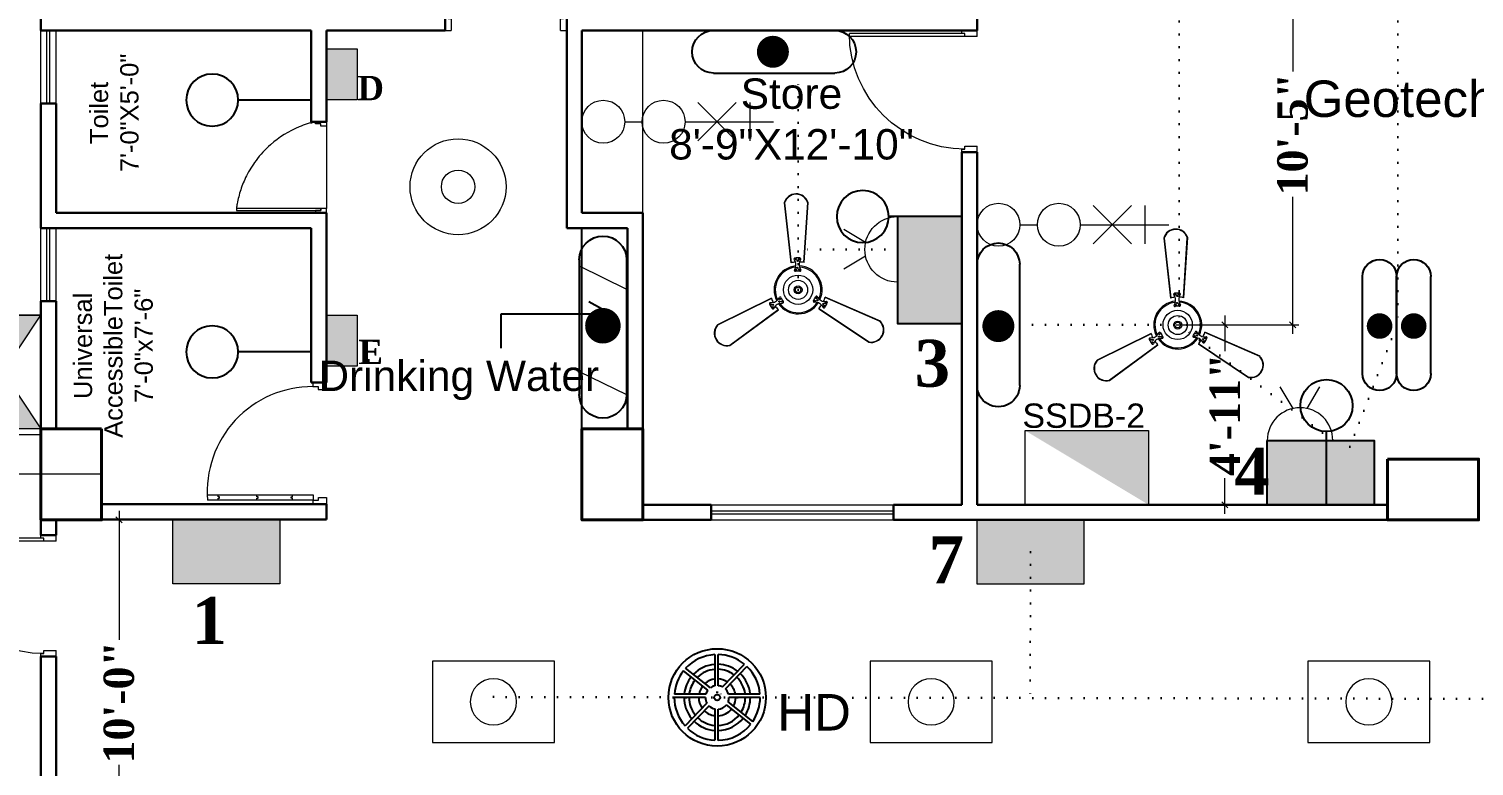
# Model space of a CAD drawing. Header units: inches. Extents: x -12 to 20935469, y -1604 to 24729220.
# Drawn here: x 20824040 to 20824515.4, y 24663303.3 to 24663545.8 of the extents above; entities that cross this region are included whole.
import ezdxf

# ---------------------------------------------------------------- set-up
doc = ezdxf.new("R2010")
doc.units = ezdxf.units.IN
doc.header["$LTSCALE"] = 0.03
doc.header["$MEASUREMENT"] = 0
doc.header["$PDMODE"] = 32
doc.header["$PDSIZE"] = 15
for name, pattern in [('ACAD_ISO02W100', [15, 12, -3]), ('ACAD_ISO08W100', [36, 24, -3, 6, -3]), ('DOT', [0.25, 0, -0.25])]:
    doc.linetypes.add(name, pattern=pattern)
for name, color, linetype, lineweight in [('0-elect.fixture-3 fan', 200, 'Continuous', 20), ('2', 7, 'Continuous', 9), ('CL BOX', 90, 'ACAD_ISO02W100', 0), ('column', 1, 'Continuous', 40), ('Dimiention', 75, 'Continuous', 18), ('Door', 7, 'Continuous', 18), ('E-CF', 4, 'Continuous', 30), ('Grid Line', 252, 'Continuous', 18), ('Hatch', 253, 'Continuous', 15), ('line', 7, 'Continuous', 9), ('Main Wall', 7, 'Continuous', 30), ('STAIR', 46, 'Continuous', 15), ('wind.', 150, 'Continuous', 20), ('Window', 162, 'Continuous', 18)]:
    doc.layers.add(name, color=color, linetype=linetype, lineweight=lineweight)
for name, color, linetype in [('DIM TEXT 2025', 7, 'Continuous'), ('H', 154, 'Continuous'), ('heat detactor', 8, 'Continuous'), ('SB TEXT', 215, 'DOT'), ('SSDB TXT', 7, 'Continuous'), ('TEXT', 7, 'Continuous'), ('w', 188, 'DOT')]:
    doc.layers.add(name, color=color, linetype=linetype)
doc.styles.add('2', font='swisscl.ttf')
doc.styles.add('RomanS', font='arial.ttf', dxfattribs={"height": 12})
doc.styles.get("Standard").update_dxf_attribs({"font": 'timesbd.ttf'})
doc.dimstyles.new('Standard 8', dxfattribs={"dimtxt": 7, "dimasz": 2, "dimexe": 2, "dimexo": 2, "dimgap": 2, "dimtad": 0, "dimdec": 0, "dimzin": 3, "dimdsep": 46, "dimlunit": 4, "dimtxsty": 'Standard', "dimblk": 'OBLIQUE', "dimcen": 3, "dimdle": 3, "dimclrd": 256, "dimclre": 256, "dimclrt": 256, "dimadec": 0, "dimazin": 0, "dimtfac": 1, "dimtdec": 0, "dimtix": 1, "dimtofl": 0, "dimtmove": 0, "dimatfit": 0, "dimldrblk": 'OBLIQUE', "dimfxl": 1, "dimtolj": 1, "dimtzin": 0, "dimlwd": -1, "dimlwe": -1, "dimarcsym": 0})

# ---------------------------------------------------------------- blocks, each defined once
blk = doc.blocks.new('$D40')
at = {"layer": 'Door'}
for p, q in [((1, 4), (1, 42)), ((2, 0), (2, 41.99)), ((1, 5), (0, 5)), ((40, 5), (38.99, 5)), ((39, 5), (39, 4)), ((2, 0), (0, 0)), ((2, 4), (1, 4)), ((39, 4), (38, 4)), ((38, 4), (38, 0)), ((40, 0), (38, 0))]:
    blk.add_line(p, q, dxfattribs=at)
blk.add_arc((1, 4), 38, 0, 90, dxfattribs=at)
blk = doc.blocks.new('sssss-flat-876')
at = {"layer": 'Door', "linetype": 'Continuous', "ltscale": 3}
blk.add_line((3666.52, 84027.2), (3666.52, 84055.74), dxfattribs=at)
at = {"layer": 'Door', "linetype": 'Continuous', "ltscale": 3, "extrusion": (-7.21527e-09, -3.35624e-18, 1), "elevation": 0}
for points in [[(3666.52, 84057.2), (3666.52, 84055.74), (3668.35, 84055.74), (3668.35, 84056.47), (3670.18, 84056.47), (3670.18, 84057.2)], [(3668.35, 84055.74), (3696.16, 84055.74), (3696.16, 84056.47), (3668.35, 84056.47)]]:
    blk.add_lwpolyline(points, close=True, dxfattribs=at)
at = {"layer": 'Door', "linetype": 'Continuous', "ltscale": 3, "flags": 128}
blk.add_lwpolyline([(3670.18, 84027.2, 0.04096), (3675.47, 84028.9, 0.082496), (3684.93, 84034.78, 0.052187), (3689.72, 84039.97, 0.043988), (3692.86, 84045.05, 0.036571), (3694.75, 84049.63, 0.034751), (3695.92, 84054.2, 0.011435), (3696.16, 84055.74)], format="xyb", dxfattribs=at)
at = {"layer": 'Door', "linetype": 'Continuous', "ltscale": 3}
blk.add_lwpolyline([(3666.52, 84027.2), (3666.52, 84028.66), (3668.35, 84028.66), (3668.35, 84027.93), (3670.18, 84027.93), (3670.18, 84027.2)], close=True, dxfattribs=at)
blk = doc.blocks.new('Door_45')
at = {"layer": 'Door'}
for p, q in [((1.5, 4.97), (1.5, 43.97)), ((3.5, 44.03), (3.5, 4.97)), ((1.5, 40.03), (2.25, 40.03)), ((2.25, 40.03), (2.25, 39.53)), ((2.25, 39.53), (2.75, 39.53)), ((2.75, 39.53), (2.75, 40.03)), ((2.75, 40.03), (3.5, 40.03)), ((1.5, 25.77), (2.25, 25.77)), ((2.25, 25.77), (2.25, 25.27)), ((2.25, 25.27), (2.75, 25.27)), ((2.75, 25.77), (3.5, 25.77)), ((2.75, 25.27), (2.75, 25.77)), ((1.5, 12.57), (2.25, 12.57)), ((2.25, 12.57), (2.25, 13.07)), ((2.25, 13.07), (2.75, 13.07)), ((2.75, 13.07), (2.75, 12.57)), ((2.75, 12.57), (3.5, 12.57)), ((0, -0.03), (0, 4.97)), ((0, 4.97), (1.5, 4.97)), ((3.5, 4.97), (1.5, 4.97)), ((1.5, 4.97), (1.5, 2.97)), ((1.5, 2.97), (2.5, 2.97)), ((2.5, 2.97), (2.5, -0.03)), ((42.5, 3), (42.5, -0.03)), ((43.5, 3), (42.5, 3)), ((45, 5), (43.5, 5)), ((43.5, 5), (43.5, 3)), ((45, -0.03), (45, 5)), ((2.5, -0.03), (0, -0.03)), ((42.5, -0.03), (45, -0.03))]:
    blk.add_line(p, q, dxfattribs=at)
blk.add_arc((4.66, 5.26), 38.84, 359.6233, 94.6685, dxfattribs=at)
blk = doc.blocks.new('E-CF')
at = {"layer": '0-elect.fixture-3 fan', "color": 230, "linetype": 'ByBlock', "lineweight": 13, "ltscale": 5}
for p, q in [((-1.45, 6.53), (-2.38, 20.87)), ((-1.35, 6.55), (-2.29, 20.85)), ((3.24, 20.73), (1.65, 6.48)), ((3.34, 20.73), (1.74, 6.45)), ((-19.63, -7.46), (-6.46, -1.71)), ((-19.57, -7.54), (-6.43, -1.8)), ((6.34, -2.1), (19.2, -8.44)), ((6.37, -2.01), (19.25, -8.36)), ((-4.99, -4.44), (-16.92, -12.4)), ((-4.93, -4.51), (-16.88, -12.49)), ((16.28, -13.26), (4.71, -4.73)), ((16.32, -13.17), (4.78, -4.66))]:
    blk.add_line(p, q, dxfattribs=at)
at = {"layer": '0-elect.fixture-3 fan', "color": 232, "linetype": 'ByBlock', "lineweight": 13, "ltscale": 5}
for p, q in [((-0.33, 6.68), (-0.62, 7.28)), ((-0.29, 7.46), (-0.15, 7.2)), ((-0.02, 6.87), (0.23, 7.01)), ((0.48, 7.43), (0.62, 7.18)), ((0.63, 6.66), (0.96, 7.25)), ((-0.35, 5.43), (-0.66, 4.81)), ((-0.35, 4.97), (-0.22, 4.72)), ((0.04, 5.2), (0.29, 5.33)), ((0.42, 4.9), (0.56, 4.65)), ((0.6, 5.41), (0.87, 4.78)), ((-6.08, -2.77), (-6.75, -2.79)), ((-6.68, -3.29), (-6.53, -3.05)), ((-5.94, -3.44), (-6.18, -3.29)), ((-4.99, -2.18), (-4.57, -1.62)), ((-4.52, -2.55), (-4.76, -2.41)), ((-4.53, -3.01), (-3.84, -2.97)), ((-4.46, -2.08), (-4.31, -1.83)), ((-4.13, -2.78), (-3.98, -2.54)), ((4.38, -3.22), (3.69, -3.14)), ((4.03, -2.81), (3.74, -2.8)), ((4.47, -2.17), (4.18, -2.17)), ((4.47, -2.63), (4.47, -2.91)), ((4.87, -2.41), (4.49, -1.83)), ((5.94, -3.05), (6.61, -3.1)), ((5.95, -3.42), (5.94, -3.7)), ((-6.31, -3.97), (-6.16, -3.73)), ((-5.62, -3.61), (-6, -4.17)), ((5.44, -3.87), (5.79, -4.45)), ((6.19, -4.13), (5.9, -4.12)), ((6.6, -3.47), (6.31, -3.46))]:
    blk.add_line(p, q, dxfattribs=at)
at = {"layer": '0-elect.fixture-3 fan', "color": 5, "lineweight": 13}
blk.add_line((0, 0), (0, 0), dxfattribs=at)
at = {"layer": '0-elect.fixture-3 fan', "color": 230, "linetype": 'ByBlock', "lineweight": 13, "ltscale": 5, "extrusion": (0, 0, -1)}
for centre, major_axis, start_param, end_param in [((0.46, 19.91), (-2.12, 2.12), 5.823867, 8.359631), ((0.46, 19.91), (-2.05, 2.05), 5.830329, 8.353169), ((0, 0), (-4.05, 4.05), 5.068563, 7.021343), ((0, 0), (-3.85, 3.85), 5.085186, 7.003917), ((0, 0), (4.72, 4.72), -1.003222, -0.833722), ((0, 0), (-4.05, 4.05), 0.879773, 2.832553), ((0, 0), (-3.85, 3.85), 0.896396, 2.815126), ((0, 0), (4.72, 4.72), -0.690743, -0.521244), ((0, 0), (-4.72, 4.72), 5.068843, 5.238343), ((0, 0), (4.05, 4.05), 1.403372, 3.356151), ((0, 0), (-3.85, 3.85), 2.990791, 4.909522), ((0, 0), (-4.72, 4.72), 2.66197, 2.831469), ((0, 0), (4.72, 4.72), 3.185569, 3.355068), ((0, 0), (4.72, 4.72), 1.403652, 1.573151), ((-17.47, -9.55), (-2.12, 2.12), 3.729471, 6.265236), ((-17.47, -9.55), (-2.05, 2.05), 3.735934, 6.258773), ((17, -10.35), (-2.12, 2.12), 1.635076, 4.170841), ((17, -10.35), (2.05, 2.05), 0.070743, 2.593582)]:
    blk.add_ellipse(centre, major_axis=major_axis, ratio=1, start_param=start_param, end_param=end_param, dxfattribs=at)
at = {"layer": '0-elect.fixture-3 fan', "color": 232, "linetype": 'ByBlock', "lineweight": 13, "ltscale": 5, "extrusion": (0, 0, -1)}
for centre, major_axis, start_param, end_param in [((-0.41, 7.39), (-0.169, 0.169), 5.038692, 7.013305), ((0, 0), (5.4, 5.4), -0.840677, -0.683789), ((-0.22, 7.33), (0.101, 0.101), 3.926991, 10.210176), ((0.11, 6.94), (0.101, 0.101), 3.926991, 10.210176), ((0.55, 7.31), (0.101, 0.101), 3.926991, 10.210176), ((0.75, 7.36), (-0.169, 0.169), 0.887007, 2.86162), ((-0.44, 4.71), (0.169, 0.169), 2.26283, 4.381754), ((-0.28, 4.84), (0.101, 0.101), 3.926991, 10.210176), ((0, 0), (3.17, 3.17), -0.878763, -0.645703), ((-2.18, 6.1), (-1.37, 1.37), 2.052913, 2.705807), ((0.17, 5.27), (0.101, 0.101), 3.926991, 10.210176), ((0.49, 4.78), (0.101, 0.101), 3.926991, 10.210176), ((2.58, 5.99), (1.46, 1.46), 3.643048, 4.257264), ((0.66, 4.68), (0.169, 0.169), 0.376965, 2.49589), ((-6.75, -3.02), (0.169, 0.169), 3.505001, 5.479614), ((0, 0), (-5.4, 5.4), 4.91891, 5.075797), ((-6.6, -3.17), (0.101, 0.101), 3.926991, 10.210176), ((-6.06, -3.36), (0.101, 0.101), 3.926991, 10.210176), ((-6.47, -0.75), (1.46, 1.46), 1.548653, 2.162869), ((-4.19, -4.93), (-1.37, 1.37), 6.241703, 6.894597), ((-4.64, -2.48), (-0.101, 0.101), 5.497787, 11.780972), ((-4.38, -1.76), (-0.169, 0.169), 6.136552, 8.255476), ((-4.38, -1.96), (-0.101, 0.101), 5.497787, 11.780972), ((-4.05, -2.66), (0.101, 0.101), 3.926991, 10.210176), ((0, 0), (-3.17, 3.17), 4.880824, 5.113884), ((-3.86, -2.73), (0.169, 0.169), 0.168435, 2.287359), ((3.72, -2.9), (0.169, 0.169), 2.471361, 4.590285), ((0, 0), (-3.17, 3.17), 2.786429, 3.019489), ((3.89, -2.81), (0.101, 0.101), 3.926991, 10.210176), ((4.29, -1.97), (-0.169, 0.169), 5.928021, 8.046946), ((4.33, -2.17), (0.101, 0.101), 3.926991, 10.210176), ((4.47, -2.77), (0.101, 0.101), 3.926991, 10.210176), ((3.89, -5.22), (-1.46, 1.46), 1.025054, 1.63927), ((6.36, -1.16), (1.37, 1.37), 2.576511, 3.229406), ((5.95, -3.56), (-0.101, 0.101), 5.497787, 11.780972), ((0, 0), (-5.4, 5.4), 2.824515, 2.981402), ((6.45, -3.47), (-0.101, 0.101), 5.497787, 11.780972), ((6.6, -3.33), (-0.169, 0.169), 0.849902, 2.824515), ((-6.19, -4.04), (0.169, 0.169), 1.373501, 3.348114), ((-6.24, -3.85), (0.101, 0.101), 3.926991, 10.210176), ((6, -4.32), (-0.169, 0.169), 2.981402, 4.956015), ((6.05, -4.13), (0.101, 0.101), 3.926991, 10.210176)]:
    blk.add_ellipse(centre, major_axis=major_axis, ratio=1, start_param=start_param, end_param=end_param, dxfattribs=at)
at = {"layer": '0-elect.fixture-3 fan', "linetype": 'ByBlock', "lineweight": 13, "ltscale": 5, "extrusion": (0, 0, -1)}
blk.add_ellipse((0.01, 0.03), major_axis=(-2.47, 2.47), ratio=1, start_param=5.497787, end_param=11.780972, dxfattribs=at)
at = {"layer": '0-elect.fixture-3 fan', "color": 200, "linetype": 'ByBlock', "lineweight": 13, "ltscale": 5, "extrusion": (0, 0, -1)}
blk.add_ellipse((0, 0), major_axis=(-1.61, 1.61), ratio=1, start_param=5.497787, end_param=11.780972, dxfattribs=at)
at = {"layer": '0-elect.fixture-3 fan', "color": 190, "linetype": 'ByBlock', "lineweight": 13, "ltscale": 5, "extrusion": (0, 0, -1)}
for major_axis, start_param, end_param in [((0.666, 0.666), 3.926991, 10.210176), ((-0.461, 0.461), 5.497787, 11.780972)]:
    blk.add_ellipse((0, 0), major_axis=major_axis, ratio=1, start_param=start_param, end_param=end_param, dxfattribs=at)
blk = doc.blocks.new('_Oblique')
at = {"color": 0, "linetype": 'ByBlock', "lineweight": -2}
blk.add_line((-0.5, -0.5), (0.5, 0.5), dxfattribs=at)
blk = doc.blocks.new('*D78')
at = {"layer": 'Defpoints', "color": 0, "transparency": 16777216}
for p in [(20824417.87, 24663573.87), (20824417.38, 24663448.49), (20824455.69, 24663448.49)]:
    blk.add_point(p, dxfattribs=at)
at = {"layer": 'DIM TEXT 2025', "lineweight": 0, "transparency": 16777216}
for p, q in [((20824417.87, 24663573.87), (20824457.69, 24663573.87)), ((20824455.69, 24663576.87), (20824455.69, 24663531.76)), ((20824455.69, 24663445.49), (20824455.69, 24663490.6)), ((20824417.38, 24663448.49), (20824457.69, 24663448.49))]:
    blk.add_line(p, q, dxfattribs=at)
at = {"layer": 'DIM TEXT 2025', "lineweight": 0, "transparency": 16777216, "xscale": 2, "yscale": 2, "zscale": 2}
for p, rotation in [((20824455.69, 24663573.87), 90), ((20824455.69, 24663448.49), 270)]:
    blk.add_blockref('_Oblique', p, dxfattribs=dict(at, rotation=rotation))
at = {"layer": 'DIM TEXT 2025', "lineweight": 0, "transparency": 16777216, "insert": (20824455.69, 24663511.18), "char_height": 10, "attachment_point": 5, "rotation": 90}
blk.add_mtext('\\A1;10\'-5"', dxfattribs=at)
blk = doc.blocks.new('FDDF')
at = {"layer": 'line', "color": 6, "linetype": 'Continuous', "lineweight": 25, "ltscale": 50}
for p, q in [((7351582.6, 3307777.3), (7351582.6, 3307351.8)), ((7351732.3, 3307777.3), (7351732.3, 3307351.8))]:
    blk.add_line(p, q, dxfattribs=at)
at = {"layer": 'line', "color": 6, "linetype": 'Continuous', "lineweight": 40, "ltscale": 50, "const_width": 56.1}
blk.add_lwpolyline([(7351657.4, 3307596.9, 1), (7351657.4, 3307540.8, 1)], format="xyb", close=True, dxfattribs=at)
at = {"layer": 'line', "color": 6, "linetype": 'Continuous', "lineweight": 25, "ltscale": 50}
for centre, start, end in [((7351657.4, 3307777.3), 0, 180), ((7351657.4, 3307351.8), 180, 0)]:
    blk.add_arc(centre, 74.8, start, end, dxfattribs=at)
blk = doc.blocks.new('GGGGTG')
at = {"layer": 'line', "color": 5, "lineweight": -3, "xscale": -0.05365266185709679, "yscale": 0.05365266185709679, "zscale": 0.05365266185709679, "rotation": 270}
for p in [(11622999.06, 1222003.23), (11622999.06, 1221995.2)]:
    blk.add_blockref('FDDF', p, dxfattribs=at)
blk = doc.blocks.new('bulb')
at = {"layer": 'line', "color": 4, "lineweight": 25, "ltscale": 50}
for p, q in [((20823168.7, 24658803.9), (20823168.7, 24658777.61)), ((20823168.7, 24658790.76), (20823209.88, 24658790.76))]:
    blk.add_line(p, q, dxfattribs=at)
blk.add_circle((20823224.56, 24658790.76), 14.68, dxfattribs=at)
blk = doc.blocks.new('*D90')
at = {"layer": 'Defpoints', "color": 0, "transparency": 16777216}
for p in [(20824048.9, 24663384.29), (20824048.9, 24663264.29), (20824069.61, 24663264.29)]:
    blk.add_point(p, dxfattribs=at)
at = {"layer": 'DIM TEXT 2025', "lineweight": 0, "transparency": 16777216}
for p, q in [((20824048.9, 24663384.29), (20824071.61, 24663384.29)), ((20824069.61, 24663387.29), (20824069.61, 24663344.86)), ((20824069.61, 24663261.29), (20824069.61, 24663303.71)), ((20824048.9, 24663264.29), (20824071.61, 24663264.29))]:
    blk.add_line(p, q, dxfattribs=at)
at = {"layer": 'DIM TEXT 2025', "lineweight": 0, "transparency": 16777216, "xscale": 2, "yscale": 2, "zscale": 2}
for p, rotation in [((20824069.61, 24663384.29), 90), ((20824069.61, 24663264.29), 270)]:
    blk.add_blockref('_Oblique', p, dxfattribs=dict(at, rotation=rotation))
at = {"layer": 'DIM TEXT 2025', "lineweight": 0, "transparency": 16777216, "insert": (20824069.61, 24663324.29), "char_height": 10, "attachment_point": 5, "rotation": 90}
blk.add_mtext('\\A1;10\'-0"', dxfattribs=at)
blk = doc.blocks.new('JJUJUJUKI')
at = {"layer": 'line', "color": 6, "ltscale": 50}
for p, q in [((7363094.9, 3291793.9), (7362945.3, 3291866.9)), ((7363094.9, 3291460.9), (7362945.3, 3291533.9))]:
    blk.add_line(p, q, dxfattribs=at)
at = {"layer": 'line', "color": 5, "xscale": -1, "rotation": 180}
blk.add_blockref('FDDF', (11362.6, 6599218.7), dxfattribs=at)
blk = doc.blocks.new('RTRT')
at = {"layer": 'line', "color": 5}
blk.add_blockref('JJUJUJUKI', (0, 0), dxfattribs=at)
blk = doc.blocks.new('*D93')
at = {"layer": 'Defpoints', "color": 0, "transparency": 16777216}
for p in [(20824417.38, 24663448.49), (20824417.28, 24663389.28), (20824433.4, 24663389.28)]:
    blk.add_point(p, dxfattribs=at)
at = {"layer": 'DIM TEXT 2025', "lineweight": 0, "transparency": 16777216}
for p, q in [((20824433.4, 24663451.49), (20824433.4, 24663439.76)), ((20824417.38, 24663448.49), (20824435.4, 24663448.49)), ((20824433.4, 24663386.28), (20824433.4, 24663398)), ((20824417.28, 24663389.28), (20824435.4, 24663389.28))]:
    blk.add_line(p, q, dxfattribs=at)
at = {"layer": 'DIM TEXT 2025', "lineweight": 0, "transparency": 16777216, "xscale": 2, "yscale": 2, "zscale": 2}
for p, rotation in [((20824433.4, 24663448.49), 90), ((20824433.4, 24663389.28), 270)]:
    blk.add_blockref('_Oblique', p, dxfattribs=dict(at, rotation=rotation))
at = {"layer": 'DIM TEXT 2025', "lineweight": 0, "transparency": 16777216, "insert": (20824433.4, 24663418.88), "char_height": 10, "attachment_point": 5, "rotation": 90}
blk.add_mtext('\\A1;4\'-11"', dxfattribs=at)
blk = doc.blocks.new('fgftrfteter')
at = {"layer": 'Dimiention', "color": 4, "ltscale": 50}
for p, q in [((4580894.6, 2288122.5), (4580807.5, 2288269.4)), ((4580988.8, 2288122.5), (4581075.8, 2288269.4)), ((4580719.7, 2287905.6), (4581163.6, 2287905.6))]:
    blk.add_line(p, q, dxfattribs=at)
blk.add_arc((4580941.7, 2287905.6), 221.9, 0, 180, dxfattribs=at)
blk = doc.blocks.new('2PIN')
at = {"layer": 'H', "true_color": 0x000000, "transparency": 33554567}
h = blk.add_hatch(color=18, dxfattribs=at)
h.dxf.hatch_style = 1
h.paths.add_polyline_path([(20823026.99, 24658981.16), (20822972.29, 24658981.16), (20822972.29, 24658948.3), (20823026.99, 24658948.3)])
blk.add_lwpolyline([(20822972.29, 24658981.16), (20823026.99, 24658981.16), (20823026.99, 24658948.3), (20822972.29, 24658948.3)], close=True)
at = {"layer": '2', "color": 6, "lineweight": 25, "transparency": 33554648, "xscale": 0.07559514081214198, "yscale": 0.07559514081214198, "zscale": 0.07559514081214198}
blk.add_blockref('fgftrfteter', (20476692.14, 24486026.62), dxfattribs=at)
blk = doc.blocks.new('JUJUJUKIII')
at = {"layer": 'H', "ltscale": 50, "true_color": 0x999999, "transparency": 33554556}
h = blk.add_hatch(color=253, dxfattribs=at)
h.dxf.hatch_style = 1
h.paths.add_polyline_path([(7363219.9, 3291034.2), (7363425.7, 3291034.2), (7363425.7, 3291376.7), (7363219.9, 3291376.7)])
at = {"layer": 'Dimiention', "color": 4, "ltscale": 50}
blk.add_lwpolyline([(7363219.9, 3291034.2), (7363425.7, 3291034.2), (7363425.7, 3291376.7), (7363219.9, 3291376.7)], close=True, dxfattribs=at)
blk = doc.blocks.new('GRID')
at = {"layer": 'Grid Line', "color": 252, "linetype": 'ACAD_ISO08W100', "lineweight": 9, "ltscale": 80, "true_color": 0x939598}
blk.add_line((20820154.14, 24639011.47), (20819943.28, 24639011.47), dxfattribs=at)
blk = doc.blocks.new('U7TYT')
at = {"layer": 'Dimiention', "ltscale": 50, "transparency": 33554590}
h = blk.add_hatch(color=253, dxfattribs=at)
h.dxf.hatch_style = 1
h.paths.add_polyline_path([(7347319.5, 3290479.6), (7346977, 3290273.9), (7347319.5, 3290273.9)])
at = {"layer": 'Dimiention', "color": 4, "ltscale": 50}
blk.add_lwpolyline([(7347319.5, 3290273.9), (7347319.5, 3290479.6), (7346977, 3290479.6), (7346977, 3290273.9)], close=True, dxfattribs=at)
blk = doc.blocks.new('gy')
at = {"layer": 'Dimiention', "color": 18, "ltscale": 50, "true_color": 0x000000}
for p, q in [((3543686.26, 5183217.13), (3543686.26, 5183211.14)), ((3543688.4, 5183217.13), (3543694.39, 5183211.14)), ((3543694.39, 5183217.13), (3543688.4, 5183211.14)), ((3543696.38, 5183214.14), (3543682.58, 5183214.14)), ((3543705.77, 5183214.14), (3543703.06, 5183214.14))]:
    blk.add_line(p, q, dxfattribs=at)
for centre in [(3543699.72, 5183214.14), (3543709.11, 5183214.14)]:
    blk.add_circle(centre, 3.34, dxfattribs=at)
blk = doc.blocks.new('GGGFGFG')
at = {"layer": 'line', "color": 4, "ltscale": 50}
for p, q in [((7356688.2, 3293208.1), (7357003, 3293208.1)), ((7356688.2, 3292998.4), (7356688.2, 3293208.1)), ((7357003, 3293208.1), (7357003, 3292998.4)), ((7357003, 3292998.4), (7356688.2, 3292998.4))]:
    blk.add_line(p, q, dxfattribs=at)
blk.add_circle((7356845.6, 3293103.2), 59.6, dxfattribs=at)
blk = doc.blocks.new('GYTT')
at = {"layer": 'line', "color": 4, "ltscale": 50}
for radius in [19.73, 6.87]:
    blk.add_circle((20859470.76, -1441350.36), radius, dxfattribs=at)
blk = doc.blocks.new('heat detaCTOR')
for p, q in [((20826806.99, 24664335.71), (20826806.99, 24664325.41)), ((20826808.1, 24664325.48), (20826808.1, 24664335.73)), ((20826804.72, 24664323.99), (20826796.69, 24664330.35)), ((20826805.53, 24664324.77), (20826797.4, 24664331.19)), ((20826809.56, 24664325.06), (20826816.75, 24664332.51)), ((20826810.46, 24664324.4), (20826817.58, 24664331.78)), ((20826803.91, 24664321.62), (20826793.66, 24664321.62)), ((20826804.07, 24664322.73), (20826793.7, 24664322.73)), ((20826821.85, 24664322.73), (20826811.48, 24664322.73)), ((20826821.9, 24664321.62), (20826811.65, 24664321.62)), ((20826804.41, 24664319.72), (20826797.2, 24664312.27)), ((20826805.09, 24664318.84), (20826797.97, 24664311.46)), ((20826806.99, 24664317.83), (20826806.99, 24664307.52)), ((20826808.1, 24664307.5), (20826808.1, 24664317.77)), ((20826818.83, 24664312.83), (20826810.79, 24664319.19)), ((20826819.48, 24664313.72), (20826811.36, 24664320.16))]:
    blk.add_line(p, q)
at = {"layer": 'heat detactor'}
for radius in [16.02, 0.961]:
    blk.add_circle((20826807.78, 24664321.62), radius, dxfattribs=at)
at = {"layer": 'heat detactor', "ltscale": 50}
for radius, start, end in [(14.12, 93.1805, 137.2895), (14.12, 50.5228, 88.685), (14.12, 141.7875, 175.4795), (9.26, 95.4082, 134.2403), (9.26, 53.6686, 87.7533), (14.12, 4.5205, 46.0244), (9.26, 141.9072, 172.3309), (6.08, 142.0004, 169.5114), (6.08, 97.3867, 131.5175), (3.87, 101.6639, 125.5893), (6.08, 56.4828, 86.9346), (3.87, 62.6166, 85.1763), (6.08, 10.4886, 45.9945), (9.26, 7.6691, 45.9996), (14.12, 179.9779, 221.5042), (9.26, 180, 218.3584), (6.08, 180, 215.5442), (3.87, 180, 209.4431), (3.87, 142.2004, 163.3657), (1.65, 78.6551, 101.3184), (1.65, 42.0404, 45.9436), (3.87, 16.6343, 45.9836), (3.87, 337.7128, 0), (6.08, 331.7846, 0), (9.26, 329.0619, 0), (14.12, 326.0126, 0.0221), (6.08, 226.0325, 262.6133), (3.87, 226.0434, 258.3361), (3.87, 274.8237, 321.1017), (6.08, 273.0654, 321.3017), (9.26, 272.2467, 321.395), (14.12, 226.0026, 266.8195), (9.26, 226.0274, 264.5918), (14.12, 271.315, 321.5146)]:
    blk.add_arc((20826807.78, 24664321.62), radius, start, end, dxfattribs=at)
at = {"layer": 'heat detactor'}
for start, end in [(94.5899, 135.3638), (52.5077, 88.0926), (141.8685, 173.4939), (6.5061, 46.0017), (180, 219.5193), (327.9383, 0), (226.0253, 265.4101), (271.9074, 321.4336)]:
    blk.add_arc((20826807.78, 24664321.62), 10.91, start, end, dxfattribs=at)
at = {"insert": (20826827.55, 24664322.73), "char_height": 12, "attachment_point": 1, "style": 'RomanS'}
blk.add_mtext_dynamic_manual_height_columns('HD', width=23.193, gutter_width=60, heights=[0], dxfattribs=at)
blk = doc.blocks.new('fgfgrg')
at = {"layer": 'line', "ltscale": 50}
h = blk.add_hatch(color=4, dxfattribs=at)
h.dxf.hatch_style = 1
h.paths.add_polyline_path([(-2980805.7, 7034385), (-2980805.7, 7034089), (-2980583.5, 7034237)])
h.paths.add_polyline_path([(-2980361.3, 7034385), (-2980583.5, 7034237), (-2980361.3, 7034089)])
at = {"layer": 'line', "color": 4, "ltscale": 50}
for p, q in [((-2980805.7, 7034089), (-2980805.7, 7034385)), ((-2980805.7, 7034385), (-2980361.3, 7034385)), ((-2980805.7, 7034385), (-2980361.3, 7034089)), ((-2980361.3, 7034385), (-2980805.7, 7034089)), ((-2980361.3, 7034385), (-2980361.3, 7034089)), ((-2980361.3, 7034089), (-2980805.7, 7034089))]:
    blk.add_line(p, q, dxfattribs=at)
blk = doc.blocks.new('FGRFTGFRF')
at = {"layer": 'Window', "color": 0, "ltscale": 50}
for p, q in [((4973787.5, 4856414.8), (4973787.5, 4856230.9)), ((4973845, 4856453.1), (4973845, 4856186.8)), ((4973676.3, 4856359.2), (4973676.3, 4856311.3)), ((4973724.2, 4856380.3), (4973724.2, 4856276.8)), ((4974926.3, 4856317.2), (4973845.7, 4856317.2))]:
    blk.add_line(p, q, dxfattribs=at)

msp = doc.modelspace()

# ---------------------------------------------------------------- linework, layer by layer
for p, q in [((20824221.87, 24663414.26), (20824221.87, 24663480.3)), ((20824231.47, 24663451.99), (20824224.17, 24663456.03)), ((20824231.47, 24663451.99), (20824195.24, 24663451.99)), ((20824195.24, 24663451.99), (20824195.24, 24663440.75)), ((20824231.47, 24663451.99), (20824224.17, 24663447.96)), ((20824132.87, 24663389.46), (20824137.87, 24663389.46))]:
    msp.add_line(p, q)
at = {"layer": 'column', "lineweight": 40, "ltscale": 20}
for points in [[(20824063.9, 24663414.29), (20824043.9, 24663414.29), (20824043.9, 24663384.29), (20824063.9, 24663384.29)], [(20824241.87, 24663414.26), (20824221.87, 24663414.26), (20824221.87, 24663384.29), (20824241.87, 24663384.29)], [(20824486.88, 24663404.28), (20824486.88, 24663384.28), (20824516.86, 24663384.28), (20824516.86, 24663404.28)]]:
    msp.add_lwpolyline(points, close=True, dxfattribs=at)
at = {"layer": 'Hatch', "lineweight": 5}
msp.add_line((20824241.87, 24663485.3), (20824241.87, 24663545.3), dxfattribs=at)
at = {"layer": 'Main Wall', "lineweight": 30}
for p, q in [((20824043.9, 24663545.3), (20824043.9, 24663550.3)), ((20824176.87, 24663545.3), (20824176.87, 24663550.3)), ((20824216.87, 24663480.3), (20824216.87, 24663550.3)), ((20824351.87, 24663545.3), (20824351.87, 24663550.3)), ((20824132.87, 24663545.3), (20824043.9, 24663545.3)), ((20824132.87, 24663515.3), (20824132.87, 24663545.3)), ((20824137.87, 24663515.3), (20824137.87, 24663545.3)), ((20824176.87, 24663545.3), (20824137.87, 24663545.3)), ((20824351.87, 24663545.3), (20824221.87, 24663545.3)), ((20824221.87, 24663485.3), (20824221.87, 24663545.3)), ((20824048.9, 24663521.3), (20824043.9, 24663521.3)), ((20824043.9, 24663480.3), (20824043.9, 24663521.3)), ((20824048.9, 24663521.3), (20824048.9, 24663485.3)), ((20824137.87, 24663515.3), (20824132.87, 24663515.3)), ((20824346.87, 24663389.28), (20824346.87, 24663505.3)), ((20824351.87, 24663505.3), (20824346.87, 24663505.3)), ((20824351.87, 24663389.28), (20824351.87, 24663505.3)), ((20824137.87, 24663485.3), (20824048.9, 24663485.3)), ((20824137.87, 24663429.46), (20824137.87, 24663485.3)), ((20824221.87, 24663485.3), (20824241.87, 24663485.3)), ((20824241.87, 24663414.28), (20824241.87, 24663485.3)), ((20824132.87, 24663480.3), (20824043.9, 24663480.3)), ((20824132.87, 24663429.46), (20824132.87, 24663480.3)), ((20824216.87, 24663480.3), (20824236.87, 24663480.3)), ((20824236.87, 24663414.28), (20824236.87, 24663480.3)), ((20824043.9, 24663414.28), (20824043.9, 24663456.3)), ((20824048.9, 24663456.3), (20824043.9, 24663456.3)), ((20824048.9, 24663456.3), (20824048.9, 24663414.28)), ((20824137.87, 24663429.46), (20824132.87, 24663429.46)), ((20824137.87, 24663389.46), (20824063.9, 24663389.46)), ((20824137.87, 24663389.46), (20824137.87, 24663384.44)), ((20824324.37, 24663389.28), (20824346.87, 24663389.28)), ((20824324.37, 24663384.28), (20824324.37, 24663389.28)), ((20824351.87, 24663389.28), (20824486.88, 24663389.28)), ((20824137.87, 24663384.44), (20824063.9, 24663384.44)), ((20824324.37, 24663384.28), (20824486.88, 24663384.28)), ((20824043.9, 24663264.29), (20824043.9, 24663339.29)), ((20824043.9, 24663339.29), (20824048.9, 24663339.29)), ((20824048.9, 24663264.29), (20824048.9, 24663339.29))]:
    msp.add_line(p, q, dxfattribs=at)
for points in [[(20824264.37, 24663389.28), (20824241.87, 24663389.28), (20824241.87, 24663384.28), (20824264.37, 24663384.28)], [(20824048.9, 24663379.29), (20824043.9, 24663379.29), (20824043.9, 24663384.29), (20824048.9, 24663384.29)]]:
    msp.add_lwpolyline(points, close=True, dxfattribs=at)
at = {"layer": 'STAIR', "color": 253, "lineweight": 5}
for p, q in [((20824043.9, 24663414.27), (20823959.9, 24663414.27)), ((20824043.9, 24663412.27), (20823961.9, 24663412.27))]:
    msp.add_line(p, q, dxfattribs=at)
at = {"layer": 'w', "linetype": 'DOT', "lineweight": 30, "ltscale": 550, "transparency": 33554661}
for p, q in [((20824418.32, 24663573.61), (20824418.32, 24663448.44)), ((20824490.32, 24663573.61), (20824490.32, 24663448.44)), ((20824292.99, 24663459.97), (20824292.99, 24663531.28)), ((20824325.74, 24663473.29), (20824292.99, 24663473.29)), ((20824365.89, 24663448.44), (20824427.54, 24663448.41)), ((20824468.9, 24663410.41), (20824418.32, 24663448.42)), ((20824474.47, 24663408.32), (20824489.89, 24663448.07)), ((20824369.44, 24663373.72), (20824369.35, 24663325.69)), ((20824192.75, 24663326.02), (20825039.84, 24663324.42))]:
    msp.add_line(p, q, dxfattribs=at)
at = {"layer": 'wind.', "lineweight": 5}
for p, q in [((20824043.9, 24663521.3), (20824043.9, 24663545.3)), ((20824045.9, 24663521.3), (20824045.9, 24663545.3)), ((20824046.9, 24663521.3), (20824046.9, 24663545.3)), ((20824048.9, 24663521.3), (20824048.9, 24663545.3)), ((20824043.9, 24663456.3), (20824043.9, 24663480.3)), ((20824045.9, 24663456.3), (20824045.9, 24663480.3)), ((20824046.9, 24663456.3), (20824046.9, 24663480.3)), ((20824048.9, 24663456.3), (20824048.9, 24663480.3)), ((20824264.37, 24663389.28), (20824324.37, 24663389.28)), ((20824264.37, 24663387.28), (20824324.37, 24663387.28)), ((20824264.37, 24663386.28), (20824324.37, 24663386.28)), ((20824264.37, 24663384.28), (20824324.37, 24663384.28))]:
    msp.add_line(p, q, dxfattribs=at)

# ---------------------------------------------------------------- block references
msp.add_blockref('GRID', (3909.62, 24387.82))
for name, p, xscale, yscale, zscale in [('bulb', (32980177.37, 10268337.79), -0.5837749611745884, 0.5837749611745884, 0.5837749611745884), ('bulb', (32980391.37, 10268299.46), -0.5837749611745884, 0.5837749611745884, 0.5837749611745884), ('bulb', (32980177.37, 10268254.93), -0.5837749611745884, 0.5837749611745884, 0.5837749611745884), ('2PIN', (7435926.07, 8808455.18), 0.6429687876420657, 0.6429687876420657, 0.6429687876420657)]:
    msp.add_blockref(name, p, dxfattribs=dict(xscale=xscale, yscale=yscale, zscale=zscale))
for name, p, xscale, yscale, zscale, rotation in [('2PIN', (36679280.96, 38052005.33), -0.6429687876420657, 0.6429687876420657, 0.6429687876420657, 90), ('fgfgrg', (21415644.75, 24914114.44), 0.08410482863672886, 0.08410482863672886, 0.08410482863672886, 89.99999999999997), ('bulb', (35201839.11, 12486282.79), 0.5837749611745884, 0.5837749611745884, 0.5837749611745884, 89.9161170599082)]:
    msp.add_blockref(name, p, dxfattribs=dict(xscale=xscale, yscale=yscale, zscale=zscale, rotation=rotation))
at = {"layer": 'CL BOX', "color": 5, "transparency": 33554457, "xscale": -0.127552882082143, "yscale": 0.127552882082143, "zscale": 0.127552882082143, "rotation": 359.9998993550784}
for p in [(21762578.88, 24243277.97), (21762722.88, 24243277.97), (21762866.88, 24243277.97)]:
    msp.add_blockref('GGGFGFG', p, dxfattribs=at)
at = {"layer": 'Dimiention', "xscale": 2.112111447955701, "yscale": 2.112111447955701, "zscale": 2.112111447955701, "rotation": 180}
for p in [(28308937.5, 35611041.22), (28309067.5, 35611007.34)]:
    msp.add_blockref('gy', p, dxfattribs=at)
at = {"layer": 'Door', "xscale": -1}
msp.add_blockref('$D40', (20824216.87, 24663545.3), dxfattribs=at)
at = {"layer": 'Door', "xscale": -1, "rotation": 90}
for p in [(20824351.87, 24663545.3), (20824048.9, 24663379.29)]:
    msp.add_blockref('$D40', p, dxfattribs=at)
at = {"layer": 'Door', "ltscale": 20, "rotation": 180}
msp.add_blockref('sssss-flat-876', (20827804.39, 24747542.5), dxfattribs=at)
at = {"layer": 'Door', "color": 250, "ltscale": 20, "xscale": 0.8888888888759539, "yscale": 0.8888888888759539, "zscale": 0.8888888888759539, "rotation": 90.00000000000001}
msp.add_blockref('Door_45', (20824137.84, 24663389.46), dxfattribs=at)
at = {"layer": 'E-CF', "xscale": -1.378879578969062, "yscale": 1.378879578969062, "zscale": 1.378879578969062}
msp.add_blockref('E-CF', (20824417.87, 24663448.39), dxfattribs=at)
at = {"layer": 'heat detactor'}
msp.add_blockref('heat detaCTOR', (-2541.4, -995.74), dxfattribs=at)
at = {"layer": 'line', "color": 5}
for name, p, xscale, yscale, zscale, rotation in [('FDDF', (21134192.88, 25352364.09), -0.09369666655797602, 0.09369666655797602, 0.09369666655797602, 89.99999998962406), ('JUJUJUKIII', (21185441.29, 24502040.32), -0.04906729999451974, 0.04906729999451974, 0.04906729999451974, 359.9999999827058), ('RTRT', (21591247.38, 25006345.05), 0.1041717382837106, 0.1041717382837106, 0.1041717382837106, 180), ('FDDF', (20135533.08, 24973356.22), -0.09369666655797602, 0.09369666655797602, 0.09369666655797602, 179.9999999896241), ('JUJUJUKIII', (21185441.29, 24501952.67), -0.04906729999451974, 0.04906729999451974, 0.04906729999451974, 359.9999999827058), ('U7TYT', (19953480.46, 25053453.43), -0.1185378862922786, 0.1185378862922786, 0.1185378862922786, 179.9988390966592), ('JUJUJUKIII', (20486153.85, 23907285.33), -0.1026830631760966, 0.1026830631760966, 0.1026830631760966, 270), ('JUJUJUKIII', (20486418.38, 23907285.18), -0.1026830631760966, 0.1026830631760966, 0.1026830631760966, 270)]:
    msp.add_blockref(name, p, dxfattribs=dict(at, xscale=xscale, yscale=yscale, zscale=zscale, rotation=rotation))
at = {"layer": 'line', "color": 5, "xscale": 0.8000000007450581, "yscale": 0.8000000007450581, "zscale": 0.8000000007450581}
msp.add_blockref('GYTT', (4136604.51, 25816574.17), dxfattribs=at)
at = {"layer": 'line', "color": 0, "lineweight": 25, "xscale": 0.06105363728383167, "yscale": 0.06105363728383167, "zscale": 0.06105363728383167}
msp.add_blockref('FGRFTGFRF', (20520306.55, 24366955.83), dxfattribs=at)
at = {"layer": 'TEXT', "color": 30, "lineweight": 5, "ltscale": 20, "xscale": -1.378879578969062, "yscale": 1.378879578969062, "zscale": 1.378879578969062}
msp.add_blockref('E-CF', (20824292.99, 24663459.97), dxfattribs=at)
at = {"layer": 'w', "linetype": 'DOT', "lineweight": 30, "ltscale": 550, "transparency": 33554661, "xscale": 1.398727522837716, "yscale": 1.398727522837716, "zscale": 1.398727522837716, "rotation": 270}
msp.add_blockref('GGGGTG', (18563537.48, 41169074.76), dxfattribs=at)

# ---------------------------------------------------------------- texts
at = {"layer": 'SB TEXT', "width": 227.4581, "attachment_point": 8, "rotation": 0}
for s, insert, char_height in [('\\A1;D', (20824152.41, 24663522.34), 8), ('\\A1;E', (20824152.41, 24663435.53), 8), ('\\A1;3', (20824337.16, 24663427.89), 15.435), ('\\A1;4', (20824442.29, 24663392.57), 15.435), ('\\A1;7', (20824341.77, 24663363.43), 15.435), ('\\A1;1', (20824099.33, 24663343.43), 15.435)]:
    msp.add_mtext(s, dxfattribs=dict(at, insert=insert, char_height=char_height))
at = {"layer": 'SSDB TXT', "lineweight": 5, "ltscale": 20, "insert": (20824386.96, 24663422.58), "char_height": 8, "attachment_point": 2, "style": '2'}
msp.add_mtext_dynamic_manual_height_columns('{\\fArial|b0|i0|c0|p34;\\C0;SSDB-2}', width=104.7597, gutter_width=0.5, heights=[0], dxfattribs=at)
at = {"layer": 'TEXT', "color": 30, "lineweight": 5, "ltscale": 20, "char_height": 6, "attachment_point": 2, "rotation": 90.1063, "style": '2'}
for s, width, gutter_width, insert in [('{\\fArial|b0|i0|c0|p34;\\C0;Toilet \\P7\'-0"X5\'-0"}', 104.7597, 0.5, (20824060.02, 24663518.18)), ('{\\fArial|b0|i0|c0|p34;\\C0;Universal AccessibleToilet\\P7\'-0"x7\'-6"}', 89.0955, 0.35, (20824054.72, 24663441.54))]:
    msp.add_mtext_dynamic_manual_height_columns(s, width=width, gutter_width=gutter_width, heights=[0], dxfattribs=dict(at, insert=insert))
at = {"layer": 'TEXT', "color": 30, "lineweight": 5, "ltscale": 20, "attachment_point": 2, "style": '2'}
for s, width, gutter_width, insert, char_height in [('{\\fArial|b0|i0|c0|p34;\\C0;Store\\P8\'-9"X12\'-10"}', 104.7597, 0.5, (20824290.81, 24663529.53), 10), ('\\pxsm1;{\\fArial|b0|i0|c0|p34;\\C0;Geotechnical Engineering Lab\\P35\'-0" x 31\'-3" }', 285.2752, 0.75, (20824571.61, 24663528.85), 12), ('\\pxsm1;{\\fArial|b0|i0|c0|p34;\\C0;Drinking Water }', 88.5626, 0.282, (20824181.38, 24663436.7), 10)]:
    msp.add_mtext_dynamic_manual_height_columns(s, width=width, gutter_width=gutter_width, heights=[0], dxfattribs=dict(at, insert=insert, char_height=char_height))

# ---------------------------------------------------------------- dimensions: what is measured, and where the dimension line sits
at = {"layer": 'DIM TEXT 2025', "lineweight": 0}
for base, p1, p2, picture, middle in [((20824455.69, 24663448.49), (20824417.87, 24663573.87), (20824417.38, 24663448.49), '*D78', (20824455.69, 24663511.18)), ((20824433.4, 24663389.28), (20824417.38, 24663448.49), (20824417.28, 24663389.28), '*D93', (20824433.4, 24663418.88)), ((20824069.61, 24663264.29), (20824048.9, 24663384.29), (20824048.9, 24663264.29), '*D90', (20824069.61, 24663324.29))]:
    dim = msp.add_linear_dim(base=base, p1=p1, p2=p2, angle=90, dimstyle='Standard 8', override={"dimtxt": 10, "dimexo": 0, "dimlwd": 0, "dimlwe": 0}, dxfattribs=at)
    dim.commit()
    dim.dimension.update_dxf_attribs({"geometry": picture, "text_midpoint": middle})

doc.saveas('drawing.dxf')
